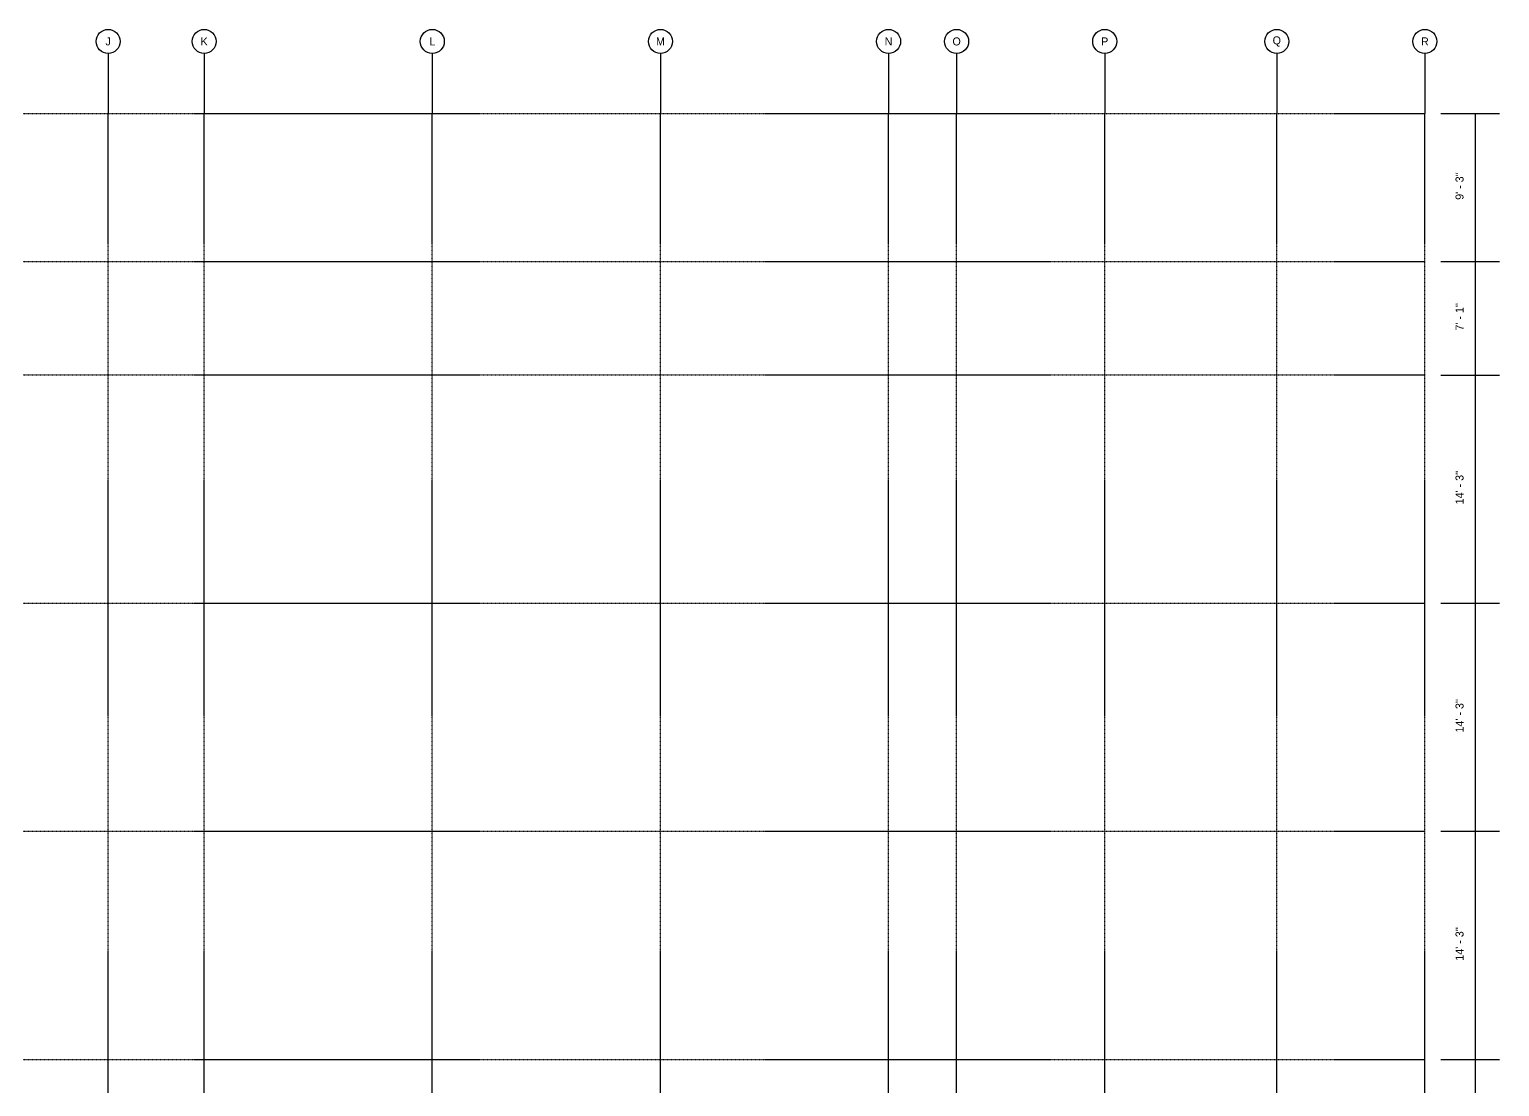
# Model space of a CAD drawing. Extents: x -63 to 2141, y 56 to 3168.
# Drawn here: x 1039 to 2141, y 2376 to 3168 of the extents above; entities that cross this region are included whole.
import ezdxf
from ezdxf.enums import TextEntityAlignment as Align

# ---------------------------------------------------------------- set-up
doc = ezdxf.new("R2010")
doc.units = 0
doc.header["$MEASUREMENT"] = 0
doc.linetypes.add('Center', pattern=[2, 1.25, -0.25, 0.25, -0.25])
doc.layers.get('0').update_dxf_attribs({"linetype": 'CONTINUOUS'})
for name, color, linetype in [('DIMENSIONS', 4, 'CONTINUOUS'), ('GRID', 1, 'CONTINUOUS'), ('TEXT', 5, 'CONTINUOUS')]:
    doc.layers.add(name, color=color, linetype=linetype)
doc.dimstyles.get("Standard").update_dxf_attribs({"dimtxt": 0.18, "dimasz": 0.18, "dimexe": 0.18, "dimexo": 0.0625, "dimgap": 0.09, "dimtad": 0, "dimtih": 1, "dimtoh": 1, "dimdec": 4, "dimzin": 0, "dimtxsty": 'STANDARD', "dimcen": 0.09, "dimazin": 3, "dimtfac": 1, "dimtdec": 4, "dimtofl": 0, "dimtmove": 0, "dimatfit": 3, "dimtolj": 1, "dimtzin": 0})

# ---------------------------------------------------------------- blocks, each defined once
blk = doc.blocks.new('*D31')
at = {"color": 1, "linetype": 'BYBLOCK'}
for points in [[(2126.7, 2392.2), (2127.8, 2391.1), (2118.2, 2400.7), (2119.3, 2399.6)], [(2126.7, 2221.2), (2127.8, 2220.1), (2118.2, 2229.7), (2119.3, 2228.6)]]:
    blk.add_solid(points, dxfattribs=at)
at = {"layer": 'DIMENSIONS', "color": 9, "linetype": 'BYBLOCK'}
for p, q in [((2097, 2395.9), (2141, 2395.9)), ((2097, 2224.9), (2141, 2224.9))]:
    blk.add_line(p, q, dxfattribs=at)
at = {"layer": 'DIMENSIONS', "color": 0, "linetype": 'BYBLOCK'}
blk.add_line((2123, 2224.9), (2123, 2395.9), dxfattribs=at)
at = {"layer": 'DIMENSIONS', "color": 0, "linetype": 'BYBLOCK', "insert": (2111, 2310.4), "char_height": 6, "attachment_point": 5, "rotation": 90}
blk.add_mtext("\\A1; 14' - 3''", dxfattribs=at)
blk = doc.blocks.new('*D32')
at = {"color": 1, "linetype": 'BYBLOCK'}
for points in [[(2126.7, 2563.2), (2127.8, 2562.1), (2118.2, 2571.7), (2119.3, 2570.6)], [(2126.7, 2392.2), (2127.8, 2391.1), (2118.2, 2400.7), (2119.3, 2399.6)]]:
    blk.add_solid(points, dxfattribs=at)
at = {"layer": 'DIMENSIONS', "color": 9, "linetype": 'BYBLOCK'}
for p, q in [((2097, 2566.9), (2141, 2566.9)), ((2097, 2395.9), (2141, 2395.9))]:
    blk.add_line(p, q, dxfattribs=at)
at = {"layer": 'DIMENSIONS', "color": 0, "linetype": 'BYBLOCK'}
blk.add_line((2123, 2395.9), (2123, 2566.9), dxfattribs=at)
at = {"layer": 'DIMENSIONS', "color": 0, "linetype": 'BYBLOCK', "insert": (2111, 2481.4), "char_height": 6, "attachment_point": 5, "rotation": 90}
blk.add_mtext("\\A1; 14' - 3''", dxfattribs=at)
blk = doc.blocks.new('*D33')
at = {"color": 1, "linetype": 'BYBLOCK'}
for points in [[(2126.7, 2734.2), (2127.8, 2733.1), (2118.2, 2742.7), (2119.3, 2741.6)], [(2126.7, 2563.2), (2127.8, 2562.1), (2118.2, 2571.7), (2119.3, 2570.6)]]:
    blk.add_solid(points, dxfattribs=at)
at = {"layer": 'DIMENSIONS', "color": 9, "linetype": 'BYBLOCK'}
for p, q in [((2097, 2737.9), (2141, 2737.9)), ((2097, 2566.9), (2141, 2566.9))]:
    blk.add_line(p, q, dxfattribs=at)
at = {"layer": 'DIMENSIONS', "color": 0, "linetype": 'BYBLOCK'}
blk.add_line((2123, 2566.9), (2123, 2737.9), dxfattribs=at)
at = {"layer": 'DIMENSIONS', "color": 0, "linetype": 'BYBLOCK', "insert": (2111, 2652.4), "char_height": 6, "attachment_point": 5, "rotation": 90}
blk.add_mtext("\\A1; 14' - 3''", dxfattribs=at)
blk = doc.blocks.new('*D34')
at = {"color": 1, "linetype": 'BYBLOCK'}
for points in [[(2126.7, 2905.2), (2127.8, 2904.1), (2118.2, 2913.7), (2119.3, 2912.6)], [(2126.7, 2734.2), (2127.8, 2733.1), (2118.2, 2742.7), (2119.3, 2741.6)]]:
    blk.add_solid(points, dxfattribs=at)
at = {"layer": 'DIMENSIONS', "color": 9, "linetype": 'BYBLOCK'}
for p, q in [((2097, 2908.9), (2141, 2908.9)), ((2097, 2737.9), (2141, 2737.9))]:
    blk.add_line(p, q, dxfattribs=at)
at = {"layer": 'DIMENSIONS', "color": 0, "linetype": 'BYBLOCK'}
blk.add_line((2123, 2737.9), (2123, 2908.9), dxfattribs=at)
at = {"layer": 'DIMENSIONS', "color": 0, "linetype": 'BYBLOCK', "insert": (2111, 2823.4), "char_height": 6, "attachment_point": 5, "rotation": 90}
blk.add_mtext("\\A1; 14' - 3''", dxfattribs=at)
blk = doc.blocks.new('*D35')
at = {"color": 1, "linetype": 'BYBLOCK'}
for points in [[(2126.7, 2990.2), (2127.8, 2989.1), (2118.2, 2998.7), (2119.3, 2997.6)], [(2126.7, 2905.2), (2127.8, 2904.1), (2118.2, 2913.7), (2119.3, 2912.6)]]:
    blk.add_solid(points, dxfattribs=at)
at = {"layer": 'DIMENSIONS', "color": 9, "linetype": 'BYBLOCK'}
for p, q in [((2097, 2993.9), (2141, 2993.9)), ((2097, 2908.9), (2141, 2908.9))]:
    blk.add_line(p, q, dxfattribs=at)
at = {"layer": 'DIMENSIONS', "color": 0, "linetype": 'BYBLOCK'}
blk.add_line((2123, 2908.9), (2123, 2993.9), dxfattribs=at)
at = {"layer": 'DIMENSIONS', "color": 0, "linetype": 'BYBLOCK', "insert": (2111, 2951.4), "char_height": 6, "attachment_point": 5, "rotation": 90}
blk.add_mtext("\\A1; 7' - 1''", dxfattribs=at)
blk = doc.blocks.new('*D36')
at = {"color": 1, "linetype": 'BYBLOCK'}
for points in [[(2126.7, 3101.2), (2127.8, 3100.1), (2118.2, 3109.7), (2119.3, 3108.6)], [(2126.7, 2990.2), (2127.8, 2989.1), (2118.2, 2998.7), (2119.3, 2997.6)]]:
    blk.add_solid(points, dxfattribs=at)
at = {"layer": 'DIMENSIONS', "color": 9, "linetype": 'BYBLOCK'}
for p, q in [((2097, 3104.9), (2141, 3104.9)), ((2097, 2993.9), (2141, 2993.9))]:
    blk.add_line(p, q, dxfattribs=at)
at = {"layer": 'DIMENSIONS', "color": 0, "linetype": 'BYBLOCK'}
blk.add_line((2123, 2993.9), (2123, 3104.9), dxfattribs=at)
at = {"layer": 'DIMENSIONS', "color": 0, "linetype": 'BYBLOCK', "insert": (2111, 3049.4), "char_height": 6, "attachment_point": 5, "rotation": 90}
blk.add_mtext("\\A1; 9' - 3''", dxfattribs=at)

msp = doc.modelspace()

# ---------------------------------------------------------------- linework, layer by layer
at = {"layer": 'GRID', "color": 0, "linetype": 'CONTINUOUS'}
for p, q in [((1098, 3149.916), (1098, 3104.916)), ((1170, 3149.916), (1170, 3104.916)), ((1341, 3149.916), (1341, 3104.916)), ((1512, 3149.916), (1512, 3104.916)), ((1683, 3149.916), (1683, 3104.916)), ((1734, 3149.916), (1734, 3104.916)), ((1845, 3149.916), (1845, 3104.916)), ((1974, 3149.916), (1974, 3104.916)), ((2085, 3149.916), (2085, 3104.916))]:
    msp.add_line(p, q, dxfattribs=at)
at = {"layer": 'GRID', "color": 1, "linetype": 'CENTER', "ltscale": 0.5}
for p, q in [((0, 3104.916), (2085, 3104.916)), ((1098, 111.96), (1098, 3104.916)), ((1170, 111.96), (1170, 3104.916)), ((1341, 111.96), (1341, 3104.916)), ((1512, 111.96), (1512, 3104.916)), ((1683, 111.96), (1683, 3104.916)), ((1734, 111.96), (1734, 3104.916)), ((1845, 111.96), (1845, 3104.916)), ((1974, 111.96), (1974, 3104.916)), ((2085, 111.96), (2085, 3104.916)), ((0, 2993.916), (2085, 2993.916)), ((0, 2908.92), (2085, 2908.92)), ((0, 2737.92), (2085, 2737.92)), ((0, 2566.92), (2085, 2566.92)), ((0, 2395.92), (2085, 2395.92))]:
    msp.add_line(p, q, dxfattribs=at)
at = {"layer": 'GRID', "color": 0, "linetype": 'CONTINUOUS'}
for centre in [(1098, 3158.916), (1170, 3158.916), (1341, 3158.916), (1512, 3158.916), (1683, 3158.916), (1734, 3158.916), (1845, 3158.916), (1974, 3158.916), (2085, 3158.916)]:
    msp.add_circle(centre, 9, dxfattribs=at)

# ---------------------------------------------------------------- texts
at = {"layer": 'TEXT', "color": 0}
for s, p in [('Q', (1974, 3158.916)), ('J', (1098, 3158.916)), ('K', (1170, 3158.916)), ('L', (1341, 3158.916)), ('M', (1512, 3158.916)), ('N', (1683, 3158.916)), ('O', (1734, 3158.916)), ('P', (1845, 3158.916)), ('R', (2085, 3158.916))]:
    msp.add_text(s, height=6, dxfattribs=at).set_placement(p, align=Align.MIDDLE)

# ---------------------------------------------------------------- dimensions: what is measured, and where the dimension line sits
at = {"layer": 'DIMENSIONS'}
for base, p1, p2, picture, middle in [((2123, 3104.916), (2085, 2993.916), (2085, 3104.916), '*D36', (2085, 3049.416)), ((2123, 2993.916), (2085, 2908.92), (2085, 2993.916), '*D35', (2085, 2951.418)), ((2123, 2908.92), (2085, 2737.92), (2085, 2908.92), '*D34', (2085, 2823.42)), ((2123, 2737.92), (2085, 2566.92), (2085, 2737.92), '*D33', (2085, 2652.42)), ((2123, 2566.92), (2085, 2395.92), (2085, 2566.92), '*D32', (2085, 2481.42)), ((2123, 2395.92), (2085, 2224.92), (2085, 2395.92), '*D31', (2085, 2310.42))]:
    dim = msp.add_linear_dim(base=base, p1=p1, p2=p2, dimstyle='STANDARD', dxfattribs=at)
    dim.commit()
    dim.dimension.update_dxf_attribs({"geometry": picture, "text_midpoint": middle})

doc.saveas('drawing.dxf')
